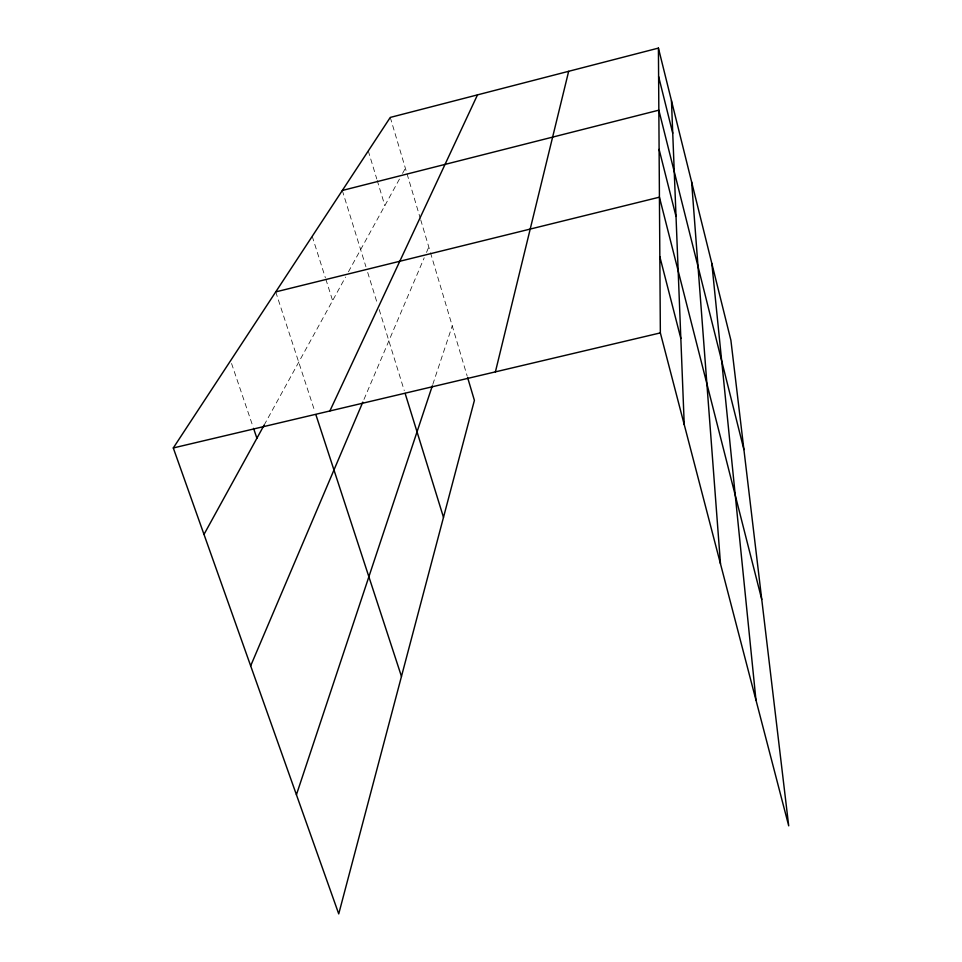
<?xml version="1.0" encoding="UTF-8"?>
<svg xmlns="http://www.w3.org/2000/svg" width="962" height="962" viewBox="0 0 962 962"><rect width="100%" height="100%" fill="white"/><g stroke="black" fill="none" stroke-linecap="round" stroke-linejoin="round"><path stroke-width="0.72" stroke-dasharray="4.81 3.61" d="M432.792 384.415L452.248 325.89M363.973 399.422L424.206 257.792M426.503 252.405L428.799 247.006M264.117 425.12L345.55 277.068M348.424 271.849L399.723 178.583M402.549 173.437L405.387 168.29M231.553 363.492L253.078 426.948M275.733 291.895L314.959 411.844M312.217 236.315L325.36 277.729M325.817 279.16L332.611 300.589M342.316 190.464L365.933 266.751M367.7 272.45L377.405 303.812M379.172 309.511L404.268 390.632M368.278 150.926L376.779 178.98M377.2 180.387L384.848 205.627M390.271 117.424L420.286 218.386M420.707 219.817L430.074 251.31M430.495 252.741L467.159 376.022"/><path stroke-width="1.44" d="M495.406 371.861L568.662 71.308M296.428 794.732L432.335 385.81M250.661 665.872L362.818 402.128M329.87 410.966L477.501 94.877M203.992 534.415L264.117 425.12M467.58 377.453L474.398 400.372L338.732 913.9L173.292 447.955L390.271 117.424L658.417 48.1L730.892 340.259L788.708 825.841L660.353 332.9L658.417 48.1M342.316 190.464L658.838 110.173L743.903 449.567M275.733 291.895L659.427 197.174L761.748 599.446M173.292 447.955L660.353 332.9M253.559 428.367L256.902 438.239M315.885 414.682L401.467 676.43M405.158 393.47L443.494 517.34M659.836 256.698L680.831 338.432M659.102 149.387L676.021 216.438M658.609 76.515L672.739 133.201M711.832 263.408L755.964 700.083M691.63 181.974L720.49 563.852M671.452 100.661L684.235 424.627"/></g></svg>
